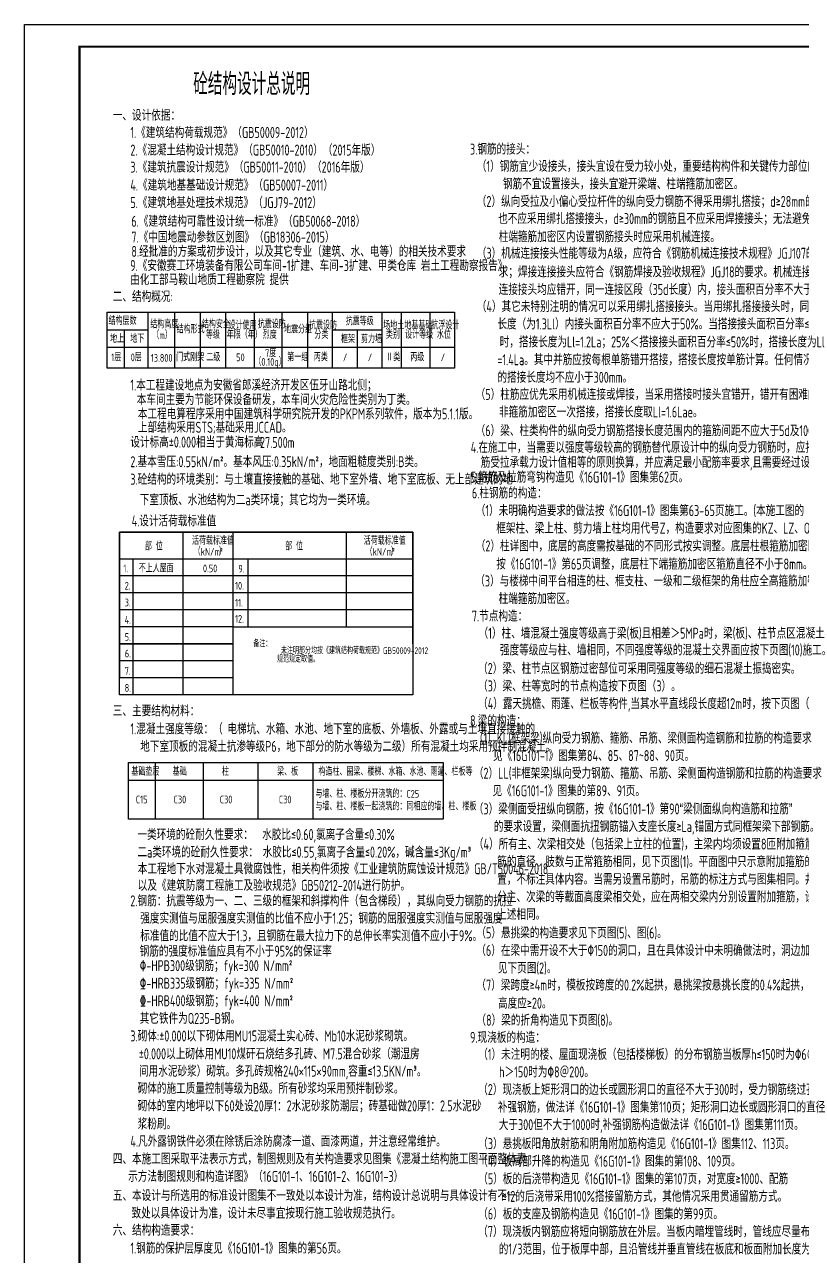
# Model space of a CAD drawing. Extents: x 2303022 to 2899168, y 17226141 to 18257813.
# Drawn here: x 2536210 to 2571597, y 18150074 to 18206138 of the extents above; entities that cross this region are included whole.
import ezdxf

# ---------------------------------------------------------------- set-up
doc = ezdxf.new("R2010")
doc.units = 0
doc.header["$LTSCALE"] = 1000
doc.header["$MEASUREMENT"] = 0
for name, color, linetype in [('LVTRY', 6, 'Continuous'), ('PDIM', 3, 'Continuous'), ('TK', 4, 'Continuous'), ('图形', 2, 'Continuous'), ('文字', 4, 'Continuous'), ('结构说明修改', 6, 'Continuous'), ('表格', 8, 'Continuous')]:
    doc.layers.add(name, color=color, linetype=linetype)
doc.styles.add('TSSD_REIN', font='tssdeng.shx', dxfattribs={"width": 0.7, "bigfont": 'tssdchn.shx'})

# ---------------------------------------------------------------- blocks, each defined once
blk = doc.blocks.new('GeYuanFrame_02065267', base_point=(20.09, 4.53))
at = {"layer": 'TK'}
blk.add_lwpolyline([(20.09, 4.53), (20.09, 598.53), (861.09, 598.53), (861.09, 4.53)], close=True, dxfattribs=at)
at = {"layer": 'TK', "const_width": 1}
blk.add_lwpolyline([(45.09, 588.53), (851.09, 588.53), (851.09, 14.53), (45.09, 14.53)], close=True, dxfattribs=at)

msp = doc.modelspace()

# ---------------------------------------------------------------- linework, layer by layer
at = {"layer": 'PDIM', "color": 3}
for p, q in [((2540531.8, 18183041.6), (2553878, 18183041.6)), ((2540531.8, 18183041.6), (2553878, 18183041.6)), ((2540531.8, 18183041.6), (2540531.8, 18176402.8)), ((2553878, 18183041.6), (2553878, 18177952.8)), ((2553878, 18183041.6), (2553878, 18177952.8)), ((2540531.8, 18181828.1), (2553878, 18181828.1)), ((2540531.8, 18181828.1), (2553878, 18181828.1)), ((2553878, 18179503), (2546369.3, 18179503)), ((2553878, 18179503), (2546369.3, 18179503)), ((2545681.2, 18177952.8), (2540531.8, 18177952.8)), ((2545681.2, 18177952.8), (2540531.8, 18177952.8))]:
    msp.add_line(p, q, dxfattribs=at)
at = {"layer": 'PDIM'}
for p, q in [((2553878, 18183041.6), (2540531.8, 18183041.6)), ((2553878, 18183041.6), (2540531.8, 18183041.6)), ((2540531.8, 18183041.6), (2540531.8, 18176402.8)), ((2553878, 18177952.8), (2553878, 18183041.6)), ((2553878, 18177952.8), (2553878, 18183041.6)), ((2540531.8, 18177952.8), (2545681.2, 18177952.8))]:
    msp.add_line(p, q, dxfattribs=at)
at = {"layer": '图形', "color": 3, "linetype": 'Continuous'}
msp.add_line((2551336.1, 18192246.4), (2551336.1, 18190498.6), dxfattribs=at)
at = {"layer": '文字', "linetype": 'Continuous'}
for p, q in [((2541814.8, 18193046.4), (2541814.8, 18190498.6)), ((2543027, 18193046.4), (2543027, 18190498.6)), ((2544193.2, 18193046.4), (2544193.2, 18190498.6)), ((2545344.1, 18193046.4), (2545344.1, 18190498.6)), ((2546648.4, 18193046.4), (2546648.4, 18190498.6)), ((2547917.6, 18193046.4), (2547917.6, 18190498.6)), ((2549083.8, 18193046.4), (2549083.8, 18190498.6)), ((2550204, 18193046.4), (2550204, 18190498.6)), ((2552468.1, 18193046.4), (2552468.1, 18190498.6)), ((2553349.2, 18193046.4), (2553349.2, 18190498.6)), ((2554653.5, 18193046.4), (2554653.5, 18190498.6)), ((2555773.7, 18193046.4), (2555773.7, 18190498.6)), ((2539966.4, 18192246.4), (2541814.8, 18192246.4)), ((2540745.7, 18192246.4), (2540745.7, 18190498.6)), ((2550204, 18192246.4), (2552468.1, 18192246.4)), ((2555773.7, 18191446.4), (2539966.4, 18191446.4)), ((2540531.8, 18183041.6), (2553878, 18183041.6)), ((2540531.8, 18183041.6), (2553878, 18183041.6)), ((2540531.8, 18175627.8), (2540531.8, 18183041.6)), ((2543407, 18183041.6), (2543407, 18175627.8)), ((2545681.2, 18183041.6), (2545681.2, 18175627.8)), ((2550838.2, 18183041.6), (2550838.2, 18178727.7)), ((2553878, 18183041.6), (2553878, 18175627.8)), ((2553878, 18183041.6), (2553878, 18175627.8)), ((2540531.8, 18181828.1), (2553878, 18181828.1)), ((2540531.8, 18181828.1), (2553878, 18181828.1)), ((2541129.3, 18181828.1), (2541129.3, 18175627.8)), ((2546369.3, 18181828.1), (2546369.3, 18178727.7)), ((2553878, 18181052.8), (2540531.8, 18181052.8)), ((2553878, 18181052.8), (2540531.8, 18181052.8)), ((2553878, 18180277.9), (2540531.8, 18180277.9)), ((2553878, 18180277.9), (2540531.8, 18180277.9)), ((2546369.3, 18179503), (2540531.8, 18179503)), ((2545681.2, 18178727.7), (2540531.8, 18178727.7)), ((2545681.2, 18178727.7), (2553878, 18178727.7)), ((2545681.2, 18178727.7), (2553878, 18178727.7)), ((2545681.2, 18177952.8), (2540531.8, 18177952.8)), ((2545681.2, 18177177.8), (2540531.8, 18177177.8)), ((2545681.2, 18176402.8), (2540531.8, 18176402.8)), ((2545681.2, 18175627.8), (2540531.8, 18175627.8)), ((2553878, 18175627.8), (2545681.2, 18175627.8)), ((2553878, 18175627.8), (2545681.2, 18175627.8)), ((2542151.7, 18172550.9), (2542151.7, 18169980.9)), ((2544325.7, 18172550.9), (2544325.7, 18169980.9)), ((2546825.7, 18172550.9), (2546825.7, 18169980.9)), ((2549325.7, 18172550.9), (2549325.7, 18169980.9)), ((2540939.3, 18171750.9), (2555250.2, 18171750.9))]:
    msp.add_line(p, q, dxfattribs=at)
msp.add_lwpolyline([(2555773.7, 18190498.6), (2539966.4, 18190498.6), (2539966.4, 18193046.4), (2555773.7, 18193046.4)], dxfattribs=at)
msp.add_lwpolyline([(2540939.3, 18172550.9), (2555250.2, 18172550.9), (2555250.2, 18169980.9), (2540939.3, 18169980.9)], close=True, dxfattribs=at)
at = {"layer": '表格', "linetype": 'Continuous'}
msp.add_line((2552468.1, 18193046.4), (2552468.1, 18190498.6), dxfattribs=at)

# ---------------------------------------------------------------- block references
at = {"layer": 'LVTRY', "xscale": 100, "yscale": 100, "zscale": 100}
msp.add_blockref('GeYuanFrame_02065267', (2536209.8, 18146737.7), dxfattribs=at)

# ---------------------------------------------------------------- texts
at = {"layer": '文字', "linetype": 'Continuous', "style": 'TSSD_REIN', "width": 0.7}
for s, height, p in [('砼结构设计总说明', 1000, (2543879.6, 18202933.7)), ('一、设计依据：', 500, (2540220.6, 18201761.2)), ('1.《建筑结构荷载规范》（GB50009-2012）', 500, (2541020.6, 18200978.5)), ('2.《混凝土结构设计规范》（GB50010-2010）（2015年版）', 500, (2541020.6, 18200178.5)), ('3.钢筋的接头：', 500, (2556475.8, 18200222.5)), ('3.《建筑抗震设计规范》（GB50011-2010）（2016年版）', 500, (2541020.6, 18199403)), ('（1）钢筋宜少设接头，接头宜设在受力较小处，重要结构构件和关键传力部位的纵向受力', 500, (2556783.8, 18199440.6)), ('4.《建筑地基基础设计规范》（GB50007-2011）', 500, (2541020.6, 18198583.9)), ('      钢筋不宜设置接头，接头宜避开梁端、柱端箍筋加密区。', 500, (2556698.6, 18198640.6)), ('5.《建筑地基处理技术规范》（JGJ79-2012）', 500, (2541020.6, 18197787.4)), ('（2）纵向受拉及小偏心受拉杆件的纵向受力钢筋不得采用绑扎搭接；d≥28mm的钢筋', 500, (2556783.8, 18197840.6)), ('6.《建筑结构可靠性设计统一标准》（GB50068-2018）', 500, (2541066.6, 18196937.5)), ('也不应采用绑扎搭接接头，d≥30mm的钢筋且不应采用焊接接头；无法避免在梁、', 500, (2557754.7, 18197059)), ('7.《中国地震动参数区划图》（GB18306-2015）', 500, (2541066.6, 18196216.7)), ('柱端箍筋加密区内设置钢筋接头时应采用机械连接。', 500, (2557780.6, 18196234.2)), ('8.经批准的方案或初步设计，以及其它专业（建筑、水、电等）的相关技术要求', 500, (2541066.6, 18195566)), ('（3）机械连接接头性能等级为A级，应符合《钢筋机械连接技术规程》JGJ107的有关要', 500, (2556783.8, 18195480.3)), ('求；焊接连接接头应符合《钢筋焊接及验收规程》JGJ18的要求。机械连接和焊接', 500, (2557780.6, 18194634.2)), ('二、结构概况:', 500, (2540220.6, 18193512.2)), ('连接接头均应错开，同一连接区段（35d长度）内，接头面积百分率不大于50%%%。', 500, (2557780.6, 18193834.2)), ('（4）其它未特别注明的情况可以采用绑扎搭接接头。当用绑扎搭接接头时，同一连接区段', 500, (2556783.8, 18193056.5)), ('长度（为1.3Ll）内接头面积百分率不应大于50%%%。当搭接接头面积百分率≤25%%%', 500, (2557722, 18192264.3)), ('时，搭接长度为Ll=1.2La；25%%%＜搭接接头面积百分率≤50%%%时，搭接长度为Ll', 500, (2557825.6, 18191444.2)), ('=1.4La。其中并筋应按每根单筋错开搭接，搭接长度按单筋计算。任何情况下钢筋', 500, (2557722, 18190635.6)), ('的搭接长度均不应小于300mm。', 500, (2557722, 18189835.6)), ('（5）柱筋应优先采用机械连接或焊接，当采用搭接时接头宜错开，错开有困难的，允许在', 500, (2556732, 18189058.5)), ('     非箍筋加密区一次搭接，搭接长度取Ll=1.6Lae。', 500, (2556732, 18188258.5)), ('（6）梁、柱类构件的纵向受力钢筋搭接长度范围内的箍筋间距不应大于5d及100mm。', 500, (2556732, 18187406.7)), ('设计标高±0.000相当于黄海标高', 500, (2541020.6, 18186886.1)), ('4.在施工中，当需要以强度等级较高的钢筋替代原设计中的纵向受力钢筋时，应按照钢', 500, (2556507.8, 18186647.8)), ('筋受拉承载力设计值相等的原则换算，并应满足最小配筋率要求,且需要经过设计认可。', 500, (2556961.8, 18185966.6)), ('3.砼结构的环境类别：与土壤直接接触的基础、地下室外墙、地下室底板、无上部建筑的地', 500, (2541020.6, 18185194.7)), ('5.箍筋及拉筋弯钩构造见《16G101-1》图集第62页。', 500, (2556507.8, 18185293)), ('6.柱钢筋的构造：', 500, (2556560.1, 18184569.2)), ('  下室顶板、水池结构为二a类环境；其它均为一类环境。', 500, (2541020.6, 18184259.8)), (' 4.设计活荷载标准值', 500, (2540866.5, 18183302.7)), ('（1）未明确构造要求的做法按《16G101-1》图集第63-65页施工。(本施工图的', 500, (2556736.4, 18183769.2)), ('框架柱、梁上柱、剪力墙上柱均用代号Z，构造要求对应图集的KZ、LZ、QZ。)', 500, (2557668.6, 18182969.2)), ('活荷载标准值', 350, (2543823.1, 18182466.8)), ('活荷载标准值', 350, (2551639.4, 18182466.8)), ('部 位', 350, (2541684.9, 18182214)), ('（kN/m\x8c2', 350, (2543900.7, 18181969.8)), ('）', 350, (2545047.1, 18181969.8)), ('部 位', 350, (2548063.5, 18182214)), ('（kN/m\x8c2', 350, (2551723.4, 18181969.8)), ('）', 350, (2552869.9, 18181969.8)), ('（2）柱详图中，底层的高度需按基础的不同形式按实调整。底层柱根箍筋加密区范围也', 500, (2556736.4, 18182157.4)), ('按《16G101-1》第65页调整，底层柱下端箍筋加密区箍筋直径不小于8mm。', 500, (2557668.6, 18181336.5)), ('1.', 350, (2540700.7, 18181211.5)), ('9.', 350, (2545934.6, 18181197.3)), ('（3）与楼梯中间平台相连的柱、框支柱、一级和二级框架的角柱应全高箍筋加密，做法同', 500, (2556713.1, 18180564.5)), ('2.', 350, (2540762.1, 18180422)), ('10.', 350, (2545783.3, 18180422.4)), ('3.', 350, (2540762.1, 18179662.6)), ('11.', 350, (2545783.3, 18179647.1)), ('     柱端箍筋加密区。', 500, (2556713.1, 18179764.5)), ('7.节点构造：', 500, (2556560.1, 18178969.2)), ('4.', 350, (2540762.1, 18178872.3)), ('12.', 350, (2545783.3, 18178911.7)), ('5.', 350, (2540762.1, 18178091.1)), ('（1）柱、墙混凝土强度等级高于梁(板)且相差＞5MPa时，梁(板)、柱节点区混凝土', 500, (2556868.1, 18178187.4)), ('6.', 350, (2540768.1, 18177336)), ('强度等级应与柱、墙相同，不同强度等级的混凝土交界面应按下页图(10)施工。', 500, (2557834.1, 18177422.9)), ('（2）梁、柱节点区钢筋过密部位可采用同强度等级的细石混凝土振捣密实。', 500, (2556844, 18176584.6)), ('7.', 350, (2540762.1, 18176546.6)), ('8.', 350, (2540762.1, 18175771.6)), ('（3）梁、柱等宽时的节点构造按下页图（3）。', 500, (2556844, 18175784.6)), ('（4）露天挑檐、雨蓬、栏板等构件,当其水平直线段长度超12m时，按下页图（11）设缝。', 500, (2556844, 18174984.6)), ('三、主要结构材料：', 500, (2540220.6, 18174653.6)), ('1.混凝土强度等级：（ 电梯坑、水箱、水池、地下室的底板、外墙板、外露或与土壤直接接触的', 500, (2541020.6, 18173834.3)), ('8.梁的构造：', 500, (2556475.8, 18174202.7)), ('（1）KL(框架梁)纵向受力钢筋、箍筋、吊筋、梁侧面构造钢筋和拉筋的构造要求', 500, (2556652.8, 18173415.4)), ('地下室顶板的混凝土抗渗等级P6，地下部分的防水等级为二级）所有混凝土均采用预拌制混凝土。', 500, (2541468.2, 18173036.4)), ('见《16G101-1》图集第84、85、87~88、90页。', 500, (2557522.4, 18172615.4)), ('基础垫层', 350, (2541065.2, 18171957.6)), ('基础', 350, (2542946.5, 18171957.6)), ('柱', 350, (2545190.2, 18171957.6)), ('梁、板', 350, (2547699.1, 18171957.6)), ('构造柱、圈梁、楼梯、水箱、水池、雨蓬、栏板等', 350, (2549579.8, 18171957.6)), ('（2）LL(非框架梁)纵向受力钢筋、箍筋、吊筋、梁侧面构造钢筋和拉筋的构造要求', 500, (2556652.8, 18171815.4)), ('见《16G101-1》图集的第89、91页。', 500, (2557499.5, 18171015.4)), ('与墙、柱、楼板分开浇筑的：C25', 350, (2549441.2, 18170950.2)), ('与墙、柱、楼板一起浇筑的：同相应的墙、柱、楼板', 350, (2549441.2, 18170377.6)), ('（3）梁侧面受扭纵向钢筋，按《16G101-1》第90“梁侧面纵向构造筋和拉筋”', 500, (2556649.5, 18170189.7)), ('的要求设置，梁侧面抗扭钢筋锚入支座长度≥La,锚固方式同框架梁下部钢筋。', 500, (2557557.7, 18169389.7)), ('一类环境的砼耐久性要求：  水胶比≤0.60,氯离子含量≤0.30%%%', 500, (2541343.3, 18169024.4)), ('二a类环境的砼耐久性要求： 水胶比≤0.55,氯离子含量≤0.20%%%，碱含量≤3Kg/m\x8c3', 500, (2541343.3, 18168224.4)), ('（4）所有主、次梁相交处（包括梁上立柱的位置)，主梁内均须设置8匝附加箍筋。附加箍', 500, (2556649.5, 18168589.7)), ('     筋的直径、肢数与正常箍筋相同，见下页图(1)。平面图中只示意附加箍筋的设置位', 500, (2556649.5, 18167789.7)), ('     置，不标注具体内容。当需另设置吊筋时，吊筋的标注方式与图集相同。井字梁或不', 500, (2556649.5, 18166989.7)), ('2.钢筋：抗震等级为一、二、三级的框架和斜撑构件（包含梯段），其纵向受力钢筋的抗拉', 500, (2541020.6, 18166005.2)), ('     分主、次梁的等截面高度梁相交处，应在两相交梁内分别设置附加箍筋，设置方式与', 500, (2556649.5, 18166189.7)), ('     上述相同。', 500, (2556649.5, 18165389.7)), ('强度实测值与屈服强度实测值的比值不应小于1.25；钢筋的屈服强度实测值与屈服强度', 500, (2541468.2, 18165217.2)), ('标准值的比值不应大于1.3，且钢筋在最大拉力下的总伸长率实测值不应小于9%%%。', 500, (2541468.2, 18164417.2)), ('（5）悬挑梁的构造要求见下页图(5)、图(6)。', 500, (2556764.5, 18164547.8)), ('  钢筋的强度标准值应具有不小于95%%%的保证率', 500, (2541020.6, 18163715.6)), ('（6）在梁中需开设不大于\x82150的洞口，且在具体设计中未明确做法时，洞边加筋要求', 500, (2556762.4, 18163747.8)), ('  \x82-HPB300级钢筋；fyk=300 N/mm\x8c2', 500, (2541020.6, 18163055.2)), ('见下页图(2)。', 500, (2557742.3, 18162947.8)), ('  \x83-HRB335级钢筋；fyk=335 N/mm\x8c2', 500, (2541020.6, 18162255.2)), ('（7）梁跨度≥4m时，模板按跨度的0.2%%%起拱，悬挑梁按悬挑长度的0.4%%%起拱，起拱', 500, (2556767.6, 18162173.5)), ('  \x84-HRB400级钢筋；fyk=400 N/mm\x8c2', 500, (2541020.6, 18161455.2)), ('高度应≥20。', 500, (2557751.6, 18161348.1)), ('  其它铁件为Q235-B钢。', 500, (2541020.6, 18160655.2)), ('（8）梁的折角构造见下页图(8)。', 500, (2556767.6, 18160573.5)), ('9.现浇板的构造：', 500, (2556475.8, 18159791.7)), ('（1）未注明的楼、屋面现浇板（包括楼梯板）的分布钢筋当板厚h≤150时为\x826＠200，', 500, (2556849.4, 18159016.7)), ('h＞150时为\x828＠200。', 500, (2557801.7, 18158218.5)), ('（2）现浇板上矩形洞口的边长或圆形洞口的直径不大于300时，受力钢筋绕过孔洞，不另设', 500, (2556849.4, 18157418.5)), ('砌体的室内地坪以下60处设20厚1：2水泥砂浆防潮层；砖基础做20厚1：2.5水泥砂', 500, (2541351.6, 18156674.2)), ('补强钢筋，做法详《16G101-1》图集第110页；矩形洞口边长或圆形洞口的直径', 500, (2557740.8, 18156618.5)), ('浆粉刷。', 500, (2541351.6, 18155850.7)), ('大于300但不大于1000时,补强钢筋构造做法详《16G101-1》图集第111页。', 500, (2557783.6, 18155818.5)), ('4.凡外露钢铁件必须在除锈后涂防腐漆一道、面漆两道，并注意经常维护。', 500, (2541020.6, 18155060.3)), ('（3）悬挑板阳角放射筋和阴角附加筋构造见《16G101-1》图集112、113页。', 500, (2556849.4, 18154955.2)), ('四、本施工图采取平法表示方式，制图规则及有关构造要求见图集《混凝土结构施工图平面整体表', 500, (2540220.6, 18154262.8)), ('（4）板局部升降的构造见《16G101-1》图集的第108、109页。', 500, (2556849.4, 18154155.2)), ('示方法制图规则和构造详图》（16G101-1、16G101-2、16G101-3）', 500, (2540921.1, 18153462.8)), ('（5）板的后浇带构造见《16G101-1》图集的第107页，对宽度≥1000、配筋', 500, (2556849.4, 18153355.2)), ('五、本设计与所选用的标准设计图集不一致处以本设计为准，结构设计总说明与具体设计有不一', 500, (2540223.8, 18152592.6)), ('     ≤12的后浇带采用100%%%搭接留筋方式，其他情况采用贯通留筋方式。', 500, (2556849.4, 18152555.2)), ('    致处以具体设计为准，设计未尽事宜按现行施工验收规范执行。', 500, (2540223.8, 18151792.6)), ('（6）板的支座及钢筋构造见《16G101-1》图集的第99页。', 500, (2556849.4, 18151755.2)), ('六、结构构造要求：', 500, (2540220.6, 18151013.6)), ('（7）现浇板内钢筋应将短向钢筋放在外层。当板内暗埋管线时，管线应尽量布置在板跨', 500, (2556849.4, 18150955.2)), ('1.钢筋的保护层厚度见《16G101-1》图集的第56页。', 500, (2541020.6, 18150196.4)), ('的1/3范围，位于板厚中部，且沿管线并垂直管线在板底和板面附加长度为600的', 500, (2557780.8, 18150155.2))]:
    msp.add_text(s, height=height, dxfattribs=at).set_placement(p)
at = {"layer": '文字', "color": 6, "linetype": 'Continuous', "style": 'TSSD_REIN', "width": 0.7}
for s, p in [('9.《安徽赛工环境装备有限公司车间-1扩建、车间-3扩建、甲类仓库 岩土工程勘察报告》', (2541012.1, 18194923.4)), ('由化工部马鞍山地质工程勘察院 提供', (2541012.1, 18194283.7)), ('1.本工程建设地点为安徽省郎溪经济开发区伍牙山路北侧；', (2541020.6, 18189482.6)), ('本车间主要为节能环保设备研发，本车间火灾危险性类别为丁类。', (2541310.9, 18188825.2)), ('本工程电算程序采用中国建筑科学研究院开发的PKPM系列软件，版本为5.1.1版。', (2541360.5, 18188170.6)), ('上部结构采用STS;基础采用JCCAD。', (2541360.5, 18187560.9)), ('本工程地下水对混凝土具微腐蚀性，相关构件须按《工业建筑防腐蚀设计规范》GB/T50046-2018', (2541356, 18167466.4)), ('以及《建筑防腐工程施工及验收规范》GB50212-2014进行防护。', (2541356, 18166710.8))]:
    msp.add_text(s, height=500, dxfattribs=at).set_placement(p)
at = {"layer": '文字', "color": 2, "linetype": 'Continuous', "style": 'TSSD_REIN', "width": 0.7}
for s, p in [('备注：', (2546616.3, 18177808.7)), ('    未注明部分均按《建筑结构荷载规范》GB50009-2012', (2547253.9, 18177493.8)), ('规范规定取值。', (2547695.1, 18177109.9))]:
    msp.add_text(s, height=300, dxfattribs=at).set_placement(p)
at = {"layer": '结构说明修改', "style": 'TSSD_REIN', "width": 0.7}
for s, height, p in [('1层', 350, (2540152.1, 18190819.1)), ('0层', 350, (2541037.8, 18190819.1)), ('13.800', 350, (2541952.4, 18190791.7)), ('门式刚架', 350, (2543104.5, 18190819.1)), ('二级', 350, (2544477.8, 18190819.1)), ('50', 350, (2545835.8, 18190819.1)), ('7度', 350, (2547149.5, 18191011.3)), ('第一组', 350, (2548157.8, 18190819.1)), ('丙类', 350, (2549368.4, 18190819.1)), ('/', 350, (2550692.9, 18190819.1)), ('/', 350, (2551824.9, 18190819.1)), ('Ⅱ类', 350, (2552665.6, 18190819.1)), ('丙级', 350, (2553755.1, 18190819.1)), ('/', 350, (2555142.4, 18190819.1)), ('（0.10g）', 350, (2546662.2, 18190612)), ('2.基本雪压:0.55kN/m\x8c2\x8d。基本风压:0.35kN/m\x8c2\x8d，地面粗糙度类别:B类。', 500, (2541020.6, 18185994.7)), ('不上人屋面', 350, (2541399.3, 18181211.5)), ('0.50', 350, (2544322.2, 18181211.5)), ('C15', 350, (2541270.2, 18170693.5)), ('C30', 350, (2542988.6, 18170693.5)), ('C30', 350, (2545088.8, 18170693.5)), ('C30', 350, (2547777.9, 18170693.5)), ('3.砌体:±0.000以下砌体用MU15混凝土实心砖、Mb10水泥砂浆砌筑。', 500, (2541020.6, 18159854.5)), ('±0.000以上砌体用MU10煤矸石烧结多孔砖、M7.5混合砂浆（潮湿房', 500, (2541405.6, 18159042.4)), ('间用水泥砂浆）砌筑。多孔砖规格240×115×90mm,容重≤13.5KN/m\x8c3\x8e\x8d\x8d。', 500, (2541412.9, 18158254.5)), ('砌体的施工质量控制等级为B级。所有砂浆均采用预拌制砂浆。', 500, (2541351.6, 18157470.3))]:
    msp.add_text(s, height=height, dxfattribs=at).set_placement(p)
at = {"layer": '结构说明修改', "color": 1, "style": 'TSSD_REIN', "width": 0.7}
msp.add_text('27.500m', height=500, dxfattribs=at).set_placement((2546919.1, 18186871.1))
at = {"layer": '表格', "color": 3, "linetype": 'Continuous', "style": 'TSSD_REIN', "width": 0.7}
for s, p in [('结构层数', (2540027, 18192474.6)), ('抗震等级', (2550817.2, 18192458.7)), ('结构高度', (2541926, 18192320.8)), ('结构形式', (2543122.9, 18192091.6)), ('结构安全', (2544273.7, 18192321.2)), ('设计使用', (2545486, 18192275.2)), ('抗震设防', (2546817.7, 18192321.2)), ('地震分组', (2548013.5, 18192091.6)), ('抗震设防', (2549149, 18192275.2)), ('场地土', (2552524.4, 18192275.2)), ('地基基础', (2553491.1, 18192275.2)), ('抗浮设计', (2554718.7, 18192275.2)), ('地上', (2540097.8, 18191661.7)), ('地下', (2541018.1, 18191661.7)), ('（m）', (2542018, 18191830)), ('等级', (2544457.9, 18191845.8)), ('年限（年）', (2545409.3, 18191845.8)), ('烈度', (2547046.2, 18191845.8)), ('分类', (2549395.8, 18191845.8)), ('框架', (2550605.9, 18191646.4)), ('剪力墙', (2551516.1, 18191646.4)), ('类别', (2552647.1, 18191845.8)), ('设计等级', (2553523.2, 18191845.8)), ('水位', (2554965.5, 18191845.8))]:
    msp.add_text(s, height=350, dxfattribs=at).set_placement(p)

doc.saveas('drawing.dxf')
